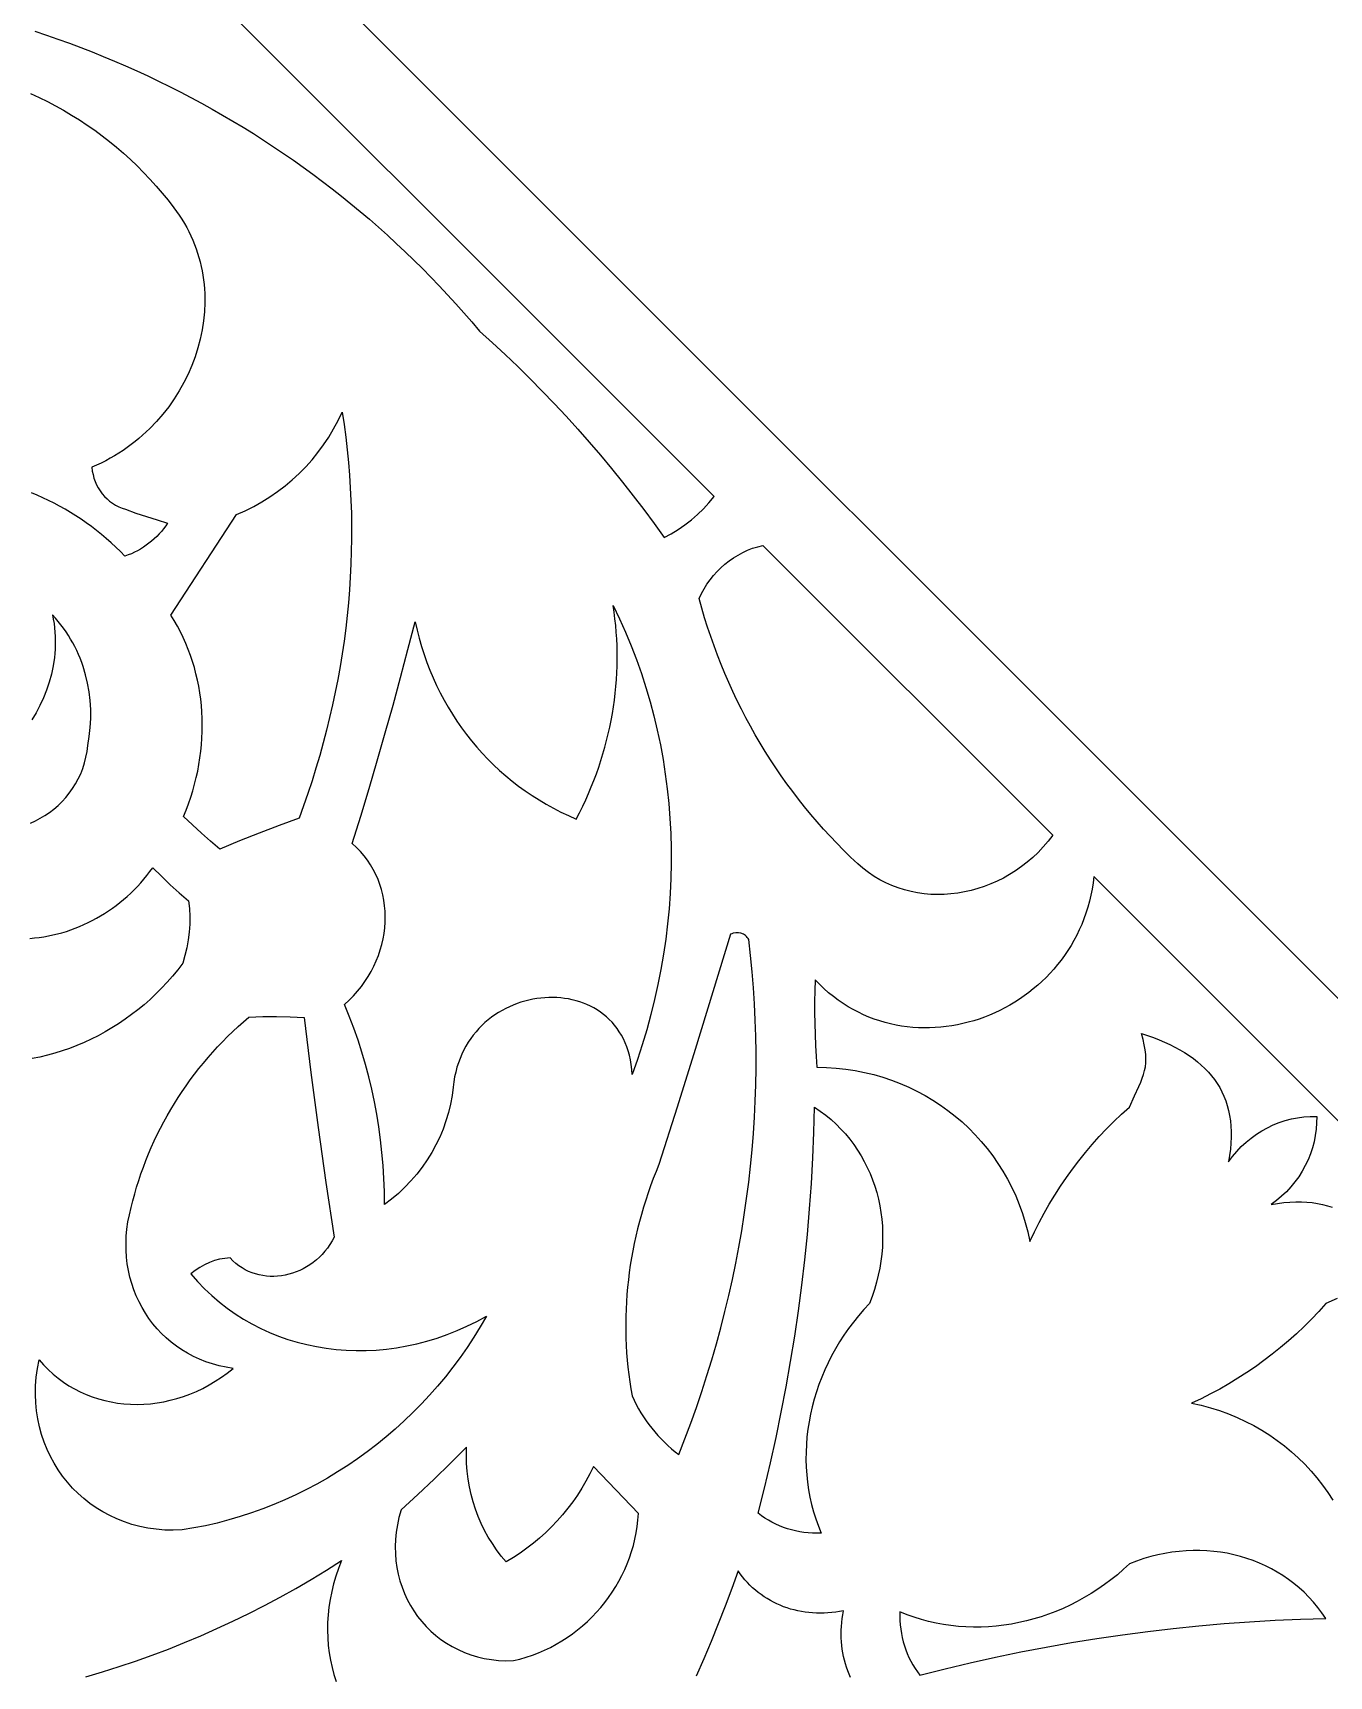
# Model space of a CAD drawing. Extents: x -3069 to -2029, y 258 to 1298.
# Drawn here: x -2906 to -2830.9, y 524.8 to 619.9 of the extents above; entities that cross this region are included whole.
import ezdxf

# ---------------------------------------------------------------- set-up
doc = ezdxf.new("R2010")
doc.units = 0
doc.layers.add('LAYER_1', color=18, linetype='CONTINUOUS')
doc.layers.add('LAYER_2', color=174, linetype='CONTINUOUS')

msp = doc.modelspace()

# ---------------------------------------------------------------- linework, layer by layer
at = {"layer": 'LAYER_1'}
for points in [[(-2905.84, 619.979), (-2905.17, 619.754), (-2904.504, 619.523), (-2903.841, 619.283), (-2903.182, 619.036), (-2902.527, 618.78), (-2901.876, 618.518), (-2901.228, 618.247), (-2900.585, 617.969), (-2899.945, 617.684), (-2899.31, 617.391), (-2898.678, 617.09), (-2898.051, 616.782), (-2897.428, 616.466), (-2896.81, 616.143), (-2896.195, 615.813), (-2895.586, 615.475), (-2894.98, 615.13), (-2894.379, 614.778), (-2893.783, 614.419), (-2893.192, 614.052), (-2892.605, 613.678), (-2892.023, 613.297), (-2891.446, 612.908), (-2890.874, 612.513), (-2890.307, 612.11), (-2889.745, 611.701), (-2889.187, 611.284), (-2888.636, 610.861), (-2888.089, 610.43), (-2887.547, 609.993), (-2887.011, 609.549), (-2886.481, 609.098), (-2885.956, 608.64), (-2885.436, 608.175), (-2884.922, 607.704), (-2884.413, 607.225), (-2883.911, 606.741), (-2883.414, 606.249), (-2882.923, 605.751), (-2882.437, 605.246), (-2881.958, 604.735), (-2881.485, 604.217), (-2881.018, 603.692), (-2880.557, 603.161), (-2880.102, 602.624), (-2879.357, 601.951), (-2878.622, 601.269), (-2877.898, 600.576), (-2877.183, 599.872), (-2876.479, 599.159), (-2875.784, 598.437), (-2875.1, 597.704), (-2874.427, 596.962), (-2873.764, 596.21), (-2873.111, 595.449), (-2872.47, 594.678), (-2871.839, 593.898), (-2871.218, 593.109), (-2870.609, 592.311), (-2870.011, 591.503), (-2869.423, 590.687), (-2869.009, 590.909), (-2868.607, 591.154), (-2868.22, 591.421), (-2867.849, 591.71), (-2867.494, 592.02), (-2867.156, 592.349), (-2866.838, 592.698), (-2866.539, 593.065), (-2904.188, 630.707)], [(-2906.082, 616.379), (-2905.594, 616.152), (-2905.113, 615.913), (-2904.638, 615.663), (-2904.171, 615.402), (-2903.71, 615.129), (-2903.257, 614.846), (-2902.812, 614.551), (-2902.375, 614.245), (-2901.945, 613.929), (-2901.524, 613.602), (-2901.111, 613.264), (-2900.706, 612.916), (-2900.31, 612.557), (-2899.923, 612.188), (-2899.546, 611.81), (-2899.177, 611.421), (-2898.818, 611.022), (-2898.468, 610.613), (-2898.129, 610.195), (-2897.799, 609.767), (-2897.479, 609.329), (-2897.328, 609.098), (-2897.186, 608.863), (-2897.052, 608.625), (-2896.927, 608.385), (-2896.809, 608.141), (-2896.7, 607.896), (-2896.599, 607.647), (-2896.506, 607.397), (-2896.421, 607.145), (-2896.344, 606.89), (-2896.275, 606.634), (-2896.214, 606.377), (-2896.161, 606.118), (-2896.116, 605.858), (-2896.078, 605.597), (-2896.048, 605.334), (-2896.025, 605.071), (-2896.01, 604.808), (-2896.003, 604.279), (-2896.025, 603.75), (-2896.076, 603.222), (-2896.156, 602.696), (-2896.264, 602.173), (-2896.4, 601.654), (-2896.564, 601.141), (-2896.754, 600.636), (-2896.971, 600.138), (-2897.213, 599.65), (-2897.482, 599.173), (-2897.775, 598.708), (-2898.093, 598.256), (-2898.436, 597.819), (-2898.802, 597.398), (-2899.192, 596.994), (-2899.605, 596.608), (-2899.82, 596.422), (-2900.04, 596.242), (-2900.266, 596.067), (-2900.497, 595.897), (-2900.734, 595.732), (-2900.976, 595.574), (-2901.224, 595.421), (-2901.477, 595.274), (-2901.734, 595.134), (-2901.998, 594.999), (-2902.266, 594.872), (-2902.539, 594.751), (-2902.513, 594.536), (-2902.472, 594.327), (-2902.417, 594.124), (-2902.348, 593.928), (-2902.265, 593.739), (-2902.169, 593.559), (-2902.06, 593.387), (-2901.939, 593.224), (-2901.807, 593.071), (-2901.663, 592.929), (-2901.509, 592.797), (-2901.344, 592.676), (-2901.169, 592.568), (-2900.985, 592.473), (-2900.793, 592.39), (-2900.591, 592.322), (-2899.988, 592.107), (-2899.381, 591.901), (-2898.769, 591.706), (-2898.154, 591.521), (-2898.268, 591.356), (-2898.39, 591.196), (-2898.517, 591.042), (-2898.65, 590.894), (-2898.789, 590.751), (-2898.933, 590.614), (-2899.083, 590.484), (-2899.237, 590.359), (-2899.396, 590.241), (-2899.56, 590.13), (-2899.728, 590.025), (-2899.9, 589.928), (-2900.076, 589.838), (-2900.255, 589.755), (-2900.438, 589.68), (-2900.624, 589.612), (-2900.887, 589.878), (-2901.155, 590.136), (-2901.428, 590.387), (-2901.706, 590.631), (-2901.988, 590.868), (-2902.276, 591.097), (-2902.567, 591.32), (-2902.864, 591.535), (-2903.164, 591.742), (-2903.469, 591.943), (-2903.777, 592.136), (-2904.09, 592.322), (-2904.406, 592.5), (-2904.726, 592.672), (-2905.05, 592.835), (-2905.377, 592.992), (-2905.707, 593.141), (-2906.041, 593.283)], [(-2906.096, 574.175), (-2905.809, 574.304), (-2905.529, 574.45), (-2905.257, 574.612), (-2904.993, 574.79), (-2904.74, 574.984), (-2904.498, 575.192), (-2904.267, 575.414), (-2904.049, 575.651), (-2903.845, 575.9), (-2903.656, 576.163), (-2903.482, 576.437), (-2903.324, 576.724), (-2903.185, 577.021), (-2903.063, 577.329), (-2902.961, 577.647), (-2902.879, 577.975), (-2902.819, 578.311), (-2902.781, 578.656), (-2902.692, 579.183), (-2902.633, 579.708), (-2902.604, 580.229), (-2902.605, 580.747), (-2902.635, 581.259), (-2902.695, 581.766), (-2902.783, 582.264), (-2902.899, 582.754), (-2903.044, 583.233), (-2903.127, 583.469), (-2903.216, 583.702), (-2903.313, 583.931), (-2903.416, 584.158), (-2903.526, 584.381), (-2903.643, 584.6), (-2903.767, 584.816), (-2903.897, 585.028), (-2904.034, 585.236), (-2904.177, 585.44), (-2904.327, 585.64), (-2904.484, 585.835), (-2904.647, 586.026), (-2904.816, 586.212), (-2904.769, 585.963), (-2904.73, 585.714), (-2904.699, 585.465), (-2904.677, 585.217), (-2904.663, 584.969), (-2904.656, 584.722), (-2904.658, 584.476), (-2904.667, 584.231), (-2904.684, 583.987), (-2904.708, 583.744), (-2904.779, 583.263), (-2904.878, 582.788), (-2905.005, 582.321), (-2905.159, 581.862), (-2905.338, 581.413), (-2905.542, 580.975), (-2905.77, 580.548), (-2906.021, 580.134)], [(-2906.121, 567.502), (-2905.853, 567.524), (-2905.586, 567.555), (-2905.319, 567.595), (-2905.054, 567.642), (-2904.791, 567.697), (-2904.529, 567.76), (-2904.269, 567.83), (-2904.011, 567.908), (-2903.755, 567.994), (-2903.502, 568.087), (-2903.251, 568.187), (-2903.002, 568.295), (-2902.757, 568.41), (-2902.514, 568.532), (-2902.275, 568.661), (-2902.039, 568.796), (-2901.806, 568.939), (-2901.577, 569.088), (-2901.352, 569.243), (-2901.132, 569.406), (-2900.915, 569.574), (-2900.702, 569.749), (-2900.495, 569.93), (-2900.291, 570.117), (-2900.093, 570.311), (-2899.9, 570.51), (-2899.712, 570.715), (-2899.529, 570.925), (-2899.352, 571.142), (-2899.181, 571.364), (-2899.015, 571.591), (-2898.514, 571.094), (-2898.002, 570.608), (-2897.48, 570.133), (-2896.947, 569.671), (-2896.897, 569.224), (-2896.874, 568.773), (-2896.878, 568.321), (-2896.907, 567.867), (-2896.962, 567.413), (-2897.043, 566.961), (-2897.15, 566.51), (-2897.283, 566.063), (-2897.571, 565.686), (-2897.871, 565.32), (-2898.181, 564.965), (-2898.501, 564.623), (-2898.831, 564.291), (-2899.17, 563.972), (-2899.519, 563.665), (-2899.875, 563.37), (-2900.24, 563.088), (-2900.613, 562.818), (-2900.993, 562.562), (-2901.38, 562.318), (-2901.774, 562.087), (-2902.174, 561.87), (-2902.58, 561.666), (-2902.991, 561.476), (-2903.407, 561.3), (-2903.828, 561.138), (-2904.253, 560.99), (-2904.682, 560.856), (-2905.115, 560.737), (-2905.55, 560.633), (-2905.988, 560.543)], [(-2817.784, 544.309), (-2831.174, 557.699), (-2844.564, 571.09), (-2844.608, 570.72), (-2844.665, 570.356), (-2844.734, 569.998), (-2844.816, 569.647), (-2844.91, 569.302), (-2845.016, 568.964), (-2845.133, 568.633), (-2845.261, 568.309), (-2845.401, 567.992), (-2845.551, 567.682), (-2845.711, 567.38), (-2845.881, 567.085), (-2846.061, 566.798), (-2846.251, 566.518), (-2846.449, 566.246), (-2846.656, 565.982), (-2846.871, 565.727), (-2847.094, 565.479), (-2847.326, 565.24), (-2847.564, 565.009), (-2847.81, 564.787), (-2848.063, 564.573), (-2848.322, 564.369), (-2848.587, 564.173), (-2848.858, 563.987), (-2849.135, 563.809), (-2849.417, 563.641), (-2849.704, 563.482), (-2849.996, 563.333), (-2850.292, 563.194), (-2850.592, 563.064), (-2850.896, 562.945), (-2851.203, 562.835), (-2851.513, 562.736), (-2851.826, 562.647), (-2852.141, 562.568), (-2852.458, 562.5), (-2852.778, 562.443), (-2853.099, 562.396), (-2853.421, 562.361), (-2853.744, 562.336), (-2854.067, 562.323), (-2854.391, 562.321), (-2854.714, 562.33), (-2855.038, 562.351), (-2855.36, 562.384), (-2855.682, 562.428), (-2856.002, 562.485), (-2856.321, 562.553), (-2856.638, 562.634), (-2856.953, 562.727), (-2857.265, 562.832), (-2857.574, 562.95), (-2857.88, 563.08), (-2858.182, 563.223), (-2858.481, 563.38), (-2858.775, 563.549), (-2859.065, 563.731), (-2859.351, 563.927), (-2859.631, 564.136), (-2859.906, 564.359), (-2860.175, 564.595), (-2860.438, 564.845), (-2860.695, 565.109), (-2860.71, 564.474), (-2860.718, 563.84), (-2860.717, 563.205), (-2860.708, 562.572), (-2860.691, 561.938), (-2860.666, 561.306), (-2860.633, 560.674), (-2860.592, 560.042), (-2860.026, 560.03), (-2859.466, 559.994), (-2858.912, 559.934), (-2858.366, 559.852), (-2857.828, 559.746), (-2857.298, 559.619), (-2856.777, 559.469), (-2856.266, 559.299), (-2855.765, 559.108), (-2855.275, 558.896), (-2854.795, 558.664), (-2854.328, 558.413), (-2853.872, 558.142), (-2853.43, 557.854), (-2853, 557.546), (-2852.585, 557.222), (-2852.184, 556.879), (-2851.798, 556.52), (-2851.427, 556.145), (-2851.072, 555.753), (-2850.734, 555.346), (-2850.413, 554.924), (-2850.11, 554.487), (-2849.825, 554.036), (-2849.559, 553.572), (-2849.311, 553.094), (-2849.084, 552.603), (-2848.877, 552.099), (-2848.691, 551.584), (-2848.526, 551.057), (-2848.384, 550.518), (-2848.263, 549.97), (-2848.003, 550.52), (-2847.729, 551.064), (-2847.441, 551.599), (-2847.139, 552.127), (-2846.823, 552.647), (-2846.493, 553.158), (-2846.15, 553.66), (-2845.795, 554.154), (-2845.426, 554.638), (-2845.044, 555.113), (-2844.65, 555.577), (-2844.244, 556.032), (-2843.825, 556.476), (-2843.395, 556.91), (-2842.953, 557.332), (-2842.5, 557.744), (-2842.204, 558.387), (-2841.954, 558.932), (-2841.85, 559.177), (-2841.759, 559.411), (-2841.683, 559.636), (-2841.623, 559.857), (-2841.58, 560.079), (-2841.554, 560.306), (-2841.546, 560.542), (-2841.557, 560.79), (-2841.588, 561.056), (-2841.64, 561.344), (-2841.713, 561.657), (-2841.808, 562), (-2841.457, 561.883), (-2841.116, 561.761), (-2840.786, 561.632), (-2840.468, 561.497), (-2840.161, 561.356), (-2839.865, 561.208), (-2839.581, 561.054), (-2839.309, 560.892), (-2839.049, 560.724), (-2838.801, 560.548), (-2838.565, 560.365), (-2838.342, 560.175), (-2838.132, 559.977), (-2837.935, 559.771), (-2837.75, 559.558), (-2837.579, 559.336), (-2837.421, 559.106), (-2837.277, 558.868), (-2837.146, 558.621), (-2837.03, 558.366), (-2836.927, 558.101), (-2836.838, 557.828), (-2836.764, 557.546), (-2836.704, 557.254), (-2836.659, 556.953), (-2836.629, 556.643), (-2836.614, 556.323), (-2836.614, 555.993), (-2836.63, 555.652), (-2836.66, 555.302), (-2836.707, 554.942), (-2836.769, 554.57), (-2836.539, 554.882), (-2836.292, 555.176), (-2836.029, 555.453), (-2835.751, 555.71), (-2835.46, 555.949), (-2835.156, 556.168), (-2834.841, 556.368), (-2834.516, 556.548), (-2834.181, 556.707), (-2833.838, 556.844), (-2833.487, 556.961), (-2833.131, 557.055), (-2832.77, 557.127), (-2832.405, 557.176), (-2832.036, 557.203), (-2831.666, 557.205), (-2831.67, 556.835), (-2831.696, 556.467), (-2831.746, 556.102), (-2831.818, 555.74), (-2831.913, 555.384), (-2832.03, 555.034), (-2832.168, 554.691), (-2832.327, 554.356), (-2832.507, 554.031), (-2832.706, 553.716), (-2832.926, 553.413), (-2833.164, 553.122), (-2833.422, 552.844), (-2833.698, 552.582), (-2833.992, 552.335), (-2834.303, 552.104), (-2833.932, 552.167), (-2833.572, 552.213), (-2833.221, 552.244), (-2832.881, 552.26), (-2832.551, 552.26), (-2832.231, 552.245), (-2831.92, 552.214), (-2831.619, 552.169), (-2831.328, 552.11), (-2831.046, 552.035), (-2830.772, 551.947)], [(-2830.486, 546.67), (-2831.13, 546.374), (-2831.542, 545.921), (-2831.964, 545.479), (-2832.398, 545.048), (-2832.842, 544.63), (-2833.297, 544.224), (-2833.761, 543.83), (-2834.236, 543.448), (-2834.72, 543.079), (-2835.213, 542.723), (-2835.716, 542.381), (-2836.227, 542.051), (-2836.747, 541.735), (-2837.274, 541.433), (-2837.81, 541.145), (-2838.353, 540.87), (-2838.904, 540.611), (-2838.355, 540.49), (-2837.817, 540.348), (-2837.29, 540.183), (-2836.775, 539.997), (-2836.271, 539.79), (-2835.78, 539.562), (-2835.302, 539.315), (-2834.837, 539.049), (-2834.386, 538.764), (-2833.95, 538.46), (-2833.528, 538.139), (-2833.12, 537.801), (-2832.729, 537.447), (-2832.354, 537.076), (-2831.994, 536.69), (-2831.652, 536.289), (-2831.327, 535.873), (-2831.02, 535.444), (-2830.731, 535.002)], [(-2902.892, 524.79), (-2901.928, 525.073), (-2900.967, 525.374), (-2900.011, 525.695), (-2899.059, 526.033), (-2898.112, 526.39), (-2897.17, 526.766), (-2896.233, 527.159), (-2895.302, 527.571), (-2894.376, 528), (-2893.457, 528.448), (-2892.545, 528.913), (-2891.639, 529.397), (-2890.74, 529.898), (-2889.849, 530.416), (-2888.965, 530.952), (-2888.09, 531.506), (-2888.265, 531.059), (-2888.419, 530.61), (-2888.551, 530.16), (-2888.661, 529.71), (-2888.751, 529.26), (-2888.82, 528.811), (-2888.868, 528.363), (-2888.895, 527.917), (-2888.902, 527.474), (-2888.89, 527.035), (-2888.857, 526.599), (-2888.805, 526.168), (-2888.733, 525.743), (-2888.643, 525.323), (-2888.533, 524.91), (-2888.405, 524.504)], [(-2858.64, 524.746), (-2858.726, 524.939), (-2858.805, 525.136), (-2858.876, 525.336), (-2858.94, 525.539), (-2858.998, 525.746), (-2859.047, 525.954), (-2859.089, 526.166), (-2859.124, 526.379), (-2859.151, 526.595), (-2859.171, 526.813), (-2859.183, 527.033), (-2859.187, 527.254), (-2859.183, 527.476), (-2859.171, 527.7), (-2859.152, 527.925), (-2859.124, 528.15), (-2859.088, 528.376), (-2859.044, 528.603), (-2859.271, 528.559), (-2859.497, 528.523), (-2859.722, 528.496), (-2859.947, 528.476), (-2860.171, 528.464), (-2860.393, 528.46), (-2860.615, 528.464), (-2860.834, 528.476), (-2861.052, 528.496), (-2861.268, 528.523), (-2861.481, 528.558), (-2861.693, 528.6), (-2861.901, 528.65), (-2862.108, 528.707), (-2862.311, 528.771), (-2862.511, 528.842), (-2862.708, 528.921), (-2862.901, 529.007), (-2863.091, 529.1), (-2863.277, 529.199), (-2863.459, 529.306), (-2863.637, 529.419), (-2863.811, 529.539), (-2863.979, 529.666), (-2864.144, 529.8), (-2864.303, 529.94), (-2864.457, 530.086), (-2864.606, 530.239), (-2864.749, 530.398), (-2864.886, 530.563), (-2865.018, 530.735), (-2865.144, 530.913), (-2865.516, 529.886), (-2865.902, 528.863), (-2866.3, 527.844), (-2866.71, 526.83), (-2867.134, 525.82), (-2867.57, 524.815)]]:
    msp.add_lwpolyline(points, dxfattribs=at)
for points in [[(-2888.058, 597.947), (-2887.949, 597.222), (-2887.852, 596.495), (-2887.767, 595.766), (-2887.694, 595.035), (-2887.634, 594.303), (-2887.585, 593.569), (-2887.549, 592.834), (-2887.525, 592.097), (-2887.513, 591.36), (-2887.513, 590.621), (-2887.526, 589.882), (-2887.55, 589.142), (-2887.586, 588.402), (-2887.635, 587.661), (-2887.695, 586.921), (-2887.768, 586.18), (-2887.853, 585.439), (-2887.949, 584.699), (-2888.058, 583.959), (-2888.178, 583.22), (-2888.31, 582.481), (-2888.455, 581.743), (-2888.611, 581.007), (-2888.779, 580.271), (-2888.959, 579.537), (-2889.151, 578.804), (-2889.355, 578.073), (-2889.57, 577.344), (-2889.798, 576.616), (-2890.037, 575.891), (-2890.288, 575.168), (-2890.551, 574.447), (-2891.703, 574.029), (-2892.85, 573.594), (-2893.992, 573.141), (-2895.128, 572.671), (-2895.666, 573.126), (-2896.196, 573.59), (-2896.719, 574.062), (-2897.235, 574.542), (-2897.084, 574.914), (-2896.944, 575.288), (-2896.816, 575.664), (-2896.698, 576.042), (-2896.593, 576.42), (-2896.498, 576.8), (-2896.415, 577.18), (-2896.343, 577.561), (-2896.283, 577.943), (-2896.233, 578.324), (-2896.195, 578.705), (-2896.168, 579.085), (-2896.153, 579.465), (-2896.148, 579.844), (-2896.155, 580.222), (-2896.173, 580.598), (-2896.202, 580.972), (-2896.242, 581.344), (-2896.293, 581.714), (-2896.356, 582.082), (-2896.429, 582.447), (-2896.514, 582.809), (-2896.609, 583.167), (-2896.716, 583.522), (-2896.833, 583.874), (-2896.962, 584.221), (-2897.102, 584.564), (-2897.252, 584.903), (-2897.414, 585.236), (-2897.586, 585.565), (-2897.77, 585.889), (-2897.964, 586.207), (-2894.163, 592.018), (-2893.662, 592.238), (-2893.174, 592.481), (-2892.699, 592.747), (-2892.237, 593.036), (-2891.79, 593.345), (-2891.358, 593.676), (-2890.943, 594.026), (-2890.544, 594.396), (-2890.163, 594.784), (-2889.801, 595.189), (-2889.457, 595.611), (-2889.134, 596.05), (-2888.832, 596.503), (-2888.551, 596.971), (-2888.293, 597.453)], [(-2846.938, 573.464), (-2847.208, 573.117), (-2847.492, 572.789), (-2847.788, 572.478), (-2848.097, 572.185), (-2848.417, 571.91), (-2848.747, 571.653), (-2849.087, 571.415), (-2849.436, 571.195), (-2849.793, 570.993), (-2850.156, 570.811), (-2850.526, 570.647), (-2850.901, 570.502), (-2851.281, 570.377), (-2851.664, 570.271), (-2852.05, 570.184), (-2852.439, 570.117), (-2852.828, 570.069), (-2853.217, 570.042), (-2853.606, 570.034), (-2853.994, 570.047), (-2854.379, 570.079), (-2854.761, 570.133), (-2855.139, 570.207), (-2855.512, 570.301), (-2855.88, 570.416), (-2856.241, 570.553), (-2856.595, 570.71), (-2856.941, 570.889), (-2857.277, 571.089), (-2857.604, 571.311), (-2857.92, 571.554), (-2858.224, 571.819), (-2858.634, 572.207), (-2859.037, 572.602), (-2859.433, 573.003), (-2859.821, 573.412), (-2860.201, 573.826), (-2860.574, 574.247), (-2860.939, 574.675), (-2861.296, 575.109), (-2861.646, 575.549), (-2861.987, 575.995), (-2862.321, 576.447), (-2862.647, 576.904), (-2862.964, 577.368), (-2863.274, 577.838), (-2863.575, 578.313), (-2863.869, 578.793), (-2864.154, 579.279), (-2864.43, 579.77), (-2864.699, 580.267), (-2864.958, 580.769), (-2865.21, 581.275), (-2865.453, 581.787), (-2865.687, 582.303), (-2865.912, 582.825), (-2866.129, 583.351), (-2866.337, 583.881), (-2866.536, 584.416), (-2866.727, 584.955), (-2866.908, 585.499), (-2867.08, 586.047), (-2867.244, 586.598), (-2867.398, 587.154), (-2867.264, 587.442), (-2867.114, 587.721), (-2866.948, 587.988), (-2866.767, 588.245), (-2866.572, 588.489), (-2866.364, 588.722), (-2866.142, 588.941), (-2865.909, 589.147), (-2865.665, 589.339), (-2865.411, 589.516), (-2865.147, 589.678), (-2864.874, 589.824), (-2864.593, 589.953), (-2864.305, 590.065), (-2864.011, 590.16), (-2863.71, 590.236)], [(-2883.832, 585.821), (-2883.724, 585.337), (-2883.603, 584.859), (-2883.468, 584.388), (-2883.32, 583.923), (-2883.158, 583.465), (-2882.984, 583.013), (-2882.797, 582.569), (-2882.598, 582.132), (-2882.386, 581.703), (-2882.162, 581.281), (-2881.926, 580.868), (-2881.678, 580.462), (-2881.419, 580.065), (-2881.148, 579.677), (-2880.866, 579.297), (-2880.572, 578.927), (-2880.268, 578.565), (-2879.953, 578.213), (-2879.627, 577.871), (-2879.291, 577.539), (-2878.945, 577.217), (-2878.589, 576.905), (-2878.222, 576.604), (-2877.846, 576.314), (-2877.461, 576.034), (-2877.066, 575.766), (-2876.661, 575.509), (-2876.248, 575.264), (-2875.826, 575.031), (-2875.396, 574.81), (-2874.956, 574.601), (-2874.509, 574.404), (-2874.32, 574.771), (-2874.138, 575.14), (-2873.964, 575.512), (-2873.798, 575.885), (-2873.64, 576.261), (-2873.49, 576.64), (-2873.347, 577.02), (-2873.212, 577.401), (-2873.085, 577.785), (-2872.966, 578.17), (-2872.855, 578.556), (-2872.752, 578.944), (-2872.656, 579.333), (-2872.569, 579.722), (-2872.49, 580.113), (-2872.418, 580.505), (-2872.355, 580.897), (-2872.299, 581.289), (-2872.252, 581.682), (-2872.213, 582.075), (-2872.182, 582.469), (-2872.159, 582.862), (-2872.145, 583.255), (-2872.138, 583.648), (-2872.14, 584.04), (-2872.15, 584.432), (-2872.168, 584.824), (-2872.194, 585.214), (-2872.229, 585.604), (-2872.272, 585.992), (-2872.323, 586.38), (-2872.383, 586.766), (-2872.012, 585.995), (-2871.663, 585.216), (-2871.335, 584.427), (-2871.028, 583.631), (-2870.744, 582.826), (-2870.48, 582.014), (-2870.239, 581.194), (-2870.019, 580.369), (-2869.821, 579.536), (-2869.644, 578.698), (-2869.489, 577.855), (-2869.356, 577.007), (-2869.245, 576.154), (-2869.155, 575.297), (-2869.087, 574.436), (-2869.041, 573.571), (-2869.017, 572.704), (-2869.015, 571.834), (-2869.034, 570.962), (-2869.075, 570.089), (-2869.138, 569.214), (-2869.223, 568.338), (-2869.33, 567.462), (-2869.459, 566.586), (-2869.61, 565.71), (-2869.782, 564.835), (-2869.977, 563.961), (-2870.193, 563.088), (-2870.432, 562.218), (-2870.693, 561.35), (-2870.975, 560.485), (-2871.28, 559.623), (-2871.301, 559.917), (-2871.334, 560.201), (-2871.381, 560.474), (-2871.439, 560.737), (-2871.509, 560.989), (-2871.59, 561.232), (-2871.682, 561.465), (-2871.785, 561.687), (-2871.898, 561.899), (-2872.021, 562.102), (-2872.152, 562.294), (-2872.293, 562.476), (-2872.442, 562.649), (-2872.599, 562.811), (-2872.764, 562.964), (-2872.936, 563.106), (-2873.115, 563.239), (-2873.3, 563.362), (-2873.491, 563.475), (-2873.688, 563.578), (-2873.889, 563.672), (-2874.096, 563.756), (-2874.307, 563.83), (-2874.522, 563.895), (-2874.74, 563.95), (-2874.962, 563.996), (-2875.186, 564.032), (-2875.412, 564.058), (-2875.641, 564.075), (-2875.871, 564.082), (-2876.102, 564.08), (-2876.333, 564.069), (-2876.565, 564.048), (-2876.797, 564.018), (-2877.028, 563.978), (-2877.258, 563.929), (-2877.486, 563.871), (-2877.713, 563.804), (-2877.938, 563.727), (-2878.16, 563.642), (-2878.379, 563.547), (-2878.594, 563.443), (-2878.806, 563.33), (-2879.013, 563.207), (-2879.216, 563.076), (-2879.413, 562.936), (-2879.605, 562.787), (-2879.792, 562.628), (-2879.971, 562.461), (-2880.144, 562.285), (-2880.31, 562.1), (-2880.469, 561.907), (-2880.619, 561.704), (-2880.761, 561.493), (-2880.894, 561.273), (-2881.018, 561.044), (-2881.133, 560.806), (-2881.237, 560.56), (-2881.331, 560.305), (-2881.414, 560.042), (-2881.486, 559.77), (-2881.546, 559.489), (-2881.594, 559.2), (-2881.63, 558.902), (-2881.694, 558.405), (-2881.785, 557.913), (-2881.903, 557.426), (-2882.048, 556.946), (-2882.218, 556.474), (-2882.413, 556.011), (-2882.633, 555.557), (-2882.876, 555.115), (-2883.143, 554.685), (-2883.432, 554.267), (-2883.743, 553.864), (-2884.076, 553.476), (-2884.429, 553.104), (-2884.802, 552.75), (-2885.195, 552.414), (-2885.607, 552.097), (-2885.615, 552.854), (-2885.642, 553.609), (-2885.687, 554.36), (-2885.751, 555.107), (-2885.833, 555.85), (-2885.933, 556.59), (-2886.051, 557.324), (-2886.188, 558.054), (-2886.342, 558.779), (-2886.514, 559.498), (-2886.705, 560.211), (-2886.913, 560.918), (-2887.139, 561.618), (-2887.382, 562.312), (-2887.643, 562.999), (-2887.922, 563.678), (-2887.653, 563.925), (-2887.399, 564.183), (-2887.162, 564.45), (-2886.941, 564.725), (-2886.737, 565.008), (-2886.548, 565.298), (-2886.376, 565.594), (-2886.221, 565.897), (-2886.082, 566.204), (-2885.959, 566.515), (-2885.852, 566.83), (-2885.762, 567.147), (-2885.689, 567.467), (-2885.632, 567.788), (-2885.592, 568.11), (-2885.569, 568.431), (-2885.562, 568.752), (-2885.571, 569.072), (-2885.598, 569.389), (-2885.641, 569.703), (-2885.701, 570.013), (-2885.778, 570.319), (-2885.872, 570.62), (-2885.982, 570.916), (-2886.11, 571.204), (-2886.254, 571.486), (-2886.416, 571.759), (-2886.594, 572.024), (-2886.79, 572.28), (-2887.003, 572.525), (-2887.233, 572.759), (-2887.48, 572.982), (-2886.983, 574.579), (-2886.498, 576.178), (-2886.025, 577.78), (-2885.563, 579.384), (-2885.113, 580.99), (-2884.674, 582.598), (-2884.247, 584.208)], [(-2871.28, 541.03), (-2871.162, 540.779), (-2871.038, 540.533), (-2870.906, 540.292), (-2870.767, 540.055), (-2870.62, 539.823), (-2870.467, 539.596), (-2870.308, 539.375), (-2870.141, 539.159), (-2869.968, 538.948), (-2869.788, 538.743), (-2869.602, 538.544), (-2869.41, 538.35), (-2869.212, 538.163), (-2869.007, 537.981), (-2868.796, 537.806), (-2868.58, 537.637), (-2868.225, 538.545), (-2867.884, 539.455), (-2867.558, 540.369), (-2867.246, 541.286), (-2866.949, 542.206), (-2866.666, 543.128), (-2866.398, 544.053), (-2866.145, 544.98), (-2865.907, 545.909), (-2865.683, 546.839), (-2865.474, 547.772), (-2865.28, 548.706), (-2865.1, 549.642), (-2864.935, 550.578), (-2864.785, 551.516), (-2864.65, 552.454), (-2864.53, 553.393), (-2864.425, 554.333), (-2864.335, 555.273), (-2864.259, 556.212), (-2864.199, 557.152), (-2864.154, 558.092), (-2864.123, 559.03), (-2864.108, 559.969), (-2864.108, 560.906), (-2864.123, 561.843), (-2864.153, 562.778), (-2864.198, 563.712), (-2864.259, 564.644), (-2864.334, 565.575), (-2864.425, 566.503), (-2864.531, 567.43), (-2864.569, 567.498), (-2864.614, 567.56), (-2864.664, 567.616), (-2864.719, 567.666), (-2864.778, 567.71), (-2864.842, 567.748), (-2864.979, 567.803), (-2865.127, 567.83), (-2865.28, 567.829), (-2865.436, 567.799), (-2865.514, 567.772), (-2865.591, 567.738), (-2866.603, 564.403), (-2867.63, 561.071), (-2868.671, 557.743), (-2869.726, 554.418), (-2869.894, 554.01), (-2870.054, 553.601), (-2870.207, 553.19), (-2870.352, 552.778), (-2870.489, 552.364), (-2870.619, 551.949), (-2870.741, 551.532), (-2870.856, 551.115), (-2870.963, 550.696), (-2871.062, 550.276), (-2871.154, 549.856), (-2871.237, 549.435), (-2871.314, 549.013), (-2871.382, 548.591), (-2871.443, 548.168), (-2871.496, 547.745), (-2871.541, 547.322), (-2871.578, 546.899), (-2871.608, 546.476), (-2871.63, 546.053), (-2871.644, 545.63), (-2871.65, 545.208), (-2871.649, 544.786), (-2871.639, 544.365), (-2871.622, 543.944), (-2871.597, 543.525), (-2871.564, 543.106), (-2871.523, 542.688), (-2871.474, 542.272), (-2871.417, 541.856), (-2871.352, 541.443)], [(-2888.518, 550.217), (-2888.636, 549.996), (-2888.765, 549.786), (-2888.904, 549.586), (-2889.053, 549.398), (-2889.21, 549.22), (-2889.376, 549.053), (-2889.55, 548.897), (-2889.731, 548.753), (-2889.918, 548.62), (-2890.111, 548.499), (-2890.31, 548.39), (-2890.512, 548.292), (-2890.719, 548.206), (-2890.929, 548.133), (-2891.141, 548.071), (-2891.356, 548.022), (-2891.571, 547.985), (-2891.788, 547.961), (-2892.004, 547.95), (-2892.22, 547.951), (-2892.435, 547.966), (-2892.648, 547.994), (-2892.858, 548.034), (-2893.065, 548.089), (-2893.269, 548.156), (-2893.468, 548.237), (-2893.662, 548.333), (-2893.85, 548.441), (-2894.032, 548.564), (-2894.207, 548.701), (-2894.374, 548.853), (-2894.533, 549.018), (-2894.84, 548.992), (-2895.144, 548.939), (-2895.443, 548.86), (-2895.736, 548.754), (-2896.021, 548.624), (-2896.295, 548.469), (-2896.558, 548.29), (-2896.807, 548.089), (-2896.421, 547.648), (-2896.017, 547.23), (-2895.597, 546.835), (-2895.161, 546.462), (-2894.71, 546.112), (-2894.244, 545.784), (-2893.765, 545.48), (-2893.274, 545.198), (-2892.77, 544.94), (-2892.256, 544.705), (-2891.731, 544.494), (-2891.196, 544.306), (-2890.653, 544.141), (-2890.102, 544.001), (-2889.543, 543.884), (-2888.978, 543.791), (-2888.408, 543.722), (-2887.833, 543.677), (-2887.253, 543.657), (-2886.67, 543.661), (-2886.085, 543.689), (-2885.498, 543.742), (-2884.91, 543.82), (-2884.322, 543.923), (-2883.735, 544.05), (-2883.149, 544.203), (-2882.565, 544.381), (-2881.985, 544.584), (-2881.408, 544.813), (-2880.835, 545.067), (-2880.268, 545.346), (-2879.707, 545.652), (-2880.063, 545.037), (-2880.435, 544.434), (-2880.824, 543.843), (-2881.228, 543.264), (-2881.648, 542.698), (-2882.083, 542.146), (-2882.532, 541.606), (-2882.996, 541.081), (-2883.473, 540.569), (-2883.963, 540.071), (-2884.467, 539.588), (-2884.983, 539.119), (-2885.511, 538.665), (-2886.051, 538.227), (-2886.602, 537.804), (-2887.165, 537.398), (-2887.737, 537.007), (-2888.32, 536.633), (-2888.913, 536.275), (-2889.514, 535.935), (-2890.125, 535.611), (-2890.744, 535.306), (-2891.372, 535.018), (-2892.007, 534.748), (-2892.649, 534.497), (-2893.298, 534.264), (-2893.954, 534.051), (-2894.616, 533.857), (-2895.283, 533.682), (-2895.956, 533.527), (-2896.633, 533.393), (-2897.315, 533.278), (-2897.825, 533.263), (-2898.325, 533.276), (-2898.815, 533.317), (-2899.294, 533.386), (-2899.762, 533.481), (-2900.217, 533.601), (-2900.659, 533.746), (-2901.088, 533.915), (-2901.503, 534.108), (-2901.903, 534.323), (-2902.287, 534.559), (-2902.655, 534.816), (-2903.006, 535.094), (-2903.34, 535.39), (-2903.656, 535.705), (-2903.952, 536.038), (-2904.229, 536.388), (-2904.486, 536.754), (-2904.723, 537.135), (-2904.937, 537.531), (-2905.13, 537.94), (-2905.299, 538.363), (-2905.446, 538.797), (-2905.568, 539.243), (-2905.665, 539.7), (-2905.737, 540.166), (-2905.782, 540.642), (-2905.801, 541.125), (-2905.792, 541.616), (-2905.755, 542.114), (-2905.69, 542.618), (-2905.595, 543.126), (-2905.337, 542.832), (-2905.066, 542.555), (-2904.782, 542.296), (-2904.487, 542.054), (-2904.182, 541.83), (-2903.866, 541.625), (-2903.541, 541.437), (-2903.207, 541.267), (-2902.865, 541.114), (-2902.515, 540.98), (-2902.159, 540.864), (-2901.797, 540.765), (-2901.43, 540.685), (-2901.058, 540.623), (-2900.682, 540.579), (-2900.303, 540.553), (-2899.921, 540.545), (-2899.538, 540.555), (-2899.153, 540.584), (-2898.768, 540.631), (-2898.384, 540.696), (-2898, 540.779), (-2897.618, 540.881), (-2897.238, 541.001), (-2896.861, 541.139), (-2896.488, 541.296), (-2896.119, 541.472), (-2895.756, 541.666), (-2895.398, 541.878), (-2895.047, 542.109), (-2894.703, 542.358), (-2894.366, 542.627), (-2894.777, 542.692), (-2895.178, 542.777), (-2895.567, 542.884), (-2895.945, 543.009), (-2896.311, 543.154), (-2896.665, 543.317), (-2897.006, 543.497), (-2897.334, 543.695), (-2897.649, 543.909), (-2897.95, 544.139), (-2898.236, 544.385), (-2898.508, 544.644), (-2898.765, 544.918), (-2899.007, 545.205), (-2899.233, 545.505), (-2899.442, 545.817), (-2899.635, 546.14), (-2899.811, 546.474), (-2899.969, 546.818), (-2900.11, 547.172), (-2900.233, 547.534), (-2900.336, 547.905), (-2900.421, 548.284), (-2900.487, 548.669), (-2900.532, 549.061), (-2900.558, 549.459), (-2900.562, 549.862), (-2900.546, 550.269), (-2900.508, 550.68), (-2900.449, 551.095), (-2900.367, 551.512), (-2900.263, 551.931), (-2900.166, 552.327), (-2900.061, 552.721), (-2899.947, 553.113), (-2899.826, 553.502), (-2899.696, 553.889), (-2899.559, 554.274), (-2899.413, 554.655), (-2899.26, 555.034), (-2899.099, 555.41), (-2898.931, 555.782), (-2898.755, 556.152), (-2898.572, 556.518), (-2898.381, 556.88), (-2898.183, 557.239), (-2897.977, 557.595), (-2897.765, 557.946), (-2897.545, 558.294), (-2897.318, 558.637), (-2897.085, 558.977), (-2896.844, 559.312), (-2896.597, 559.642), (-2896.343, 559.968), (-2896.082, 560.289), (-2895.815, 560.606), (-2895.542, 560.917), (-2895.261, 561.224), (-2894.975, 561.525), (-2894.682, 561.821), (-2894.384, 562.112), (-2894.079, 562.397), (-2893.768, 562.676), (-2893.451, 562.95), (-2892.65, 562.979), (-2891.852, 562.984), (-2891.056, 562.966), (-2890.263, 562.924), (-2889.865, 559.738), (-2889.442, 556.559), (-2888.993, 553.385)], [(-2860.721, 557.74), (-2860.389, 557.512), (-2860.071, 557.271), (-2859.766, 557.017), (-2859.475, 556.751), (-2859.199, 556.474), (-2858.937, 556.185), (-2858.688, 555.886), (-2858.455, 555.576), (-2858.236, 555.257), (-2858.032, 554.929), (-2857.842, 554.592), (-2857.668, 554.247), (-2857.509, 553.895), (-2857.365, 553.535), (-2857.237, 553.168), (-2857.124, 552.795), (-2857.027, 552.416), (-2856.945, 552.033), (-2856.88, 551.644), (-2856.831, 551.251), (-2856.798, 550.855), (-2856.781, 550.455), (-2856.781, 550.052), (-2856.798, 549.647), (-2856.831, 549.24), (-2856.882, 548.832), (-2856.949, 548.423), (-2857.034, 548.014), (-2857.136, 547.605), (-2857.255, 547.197), (-2857.392, 546.789), (-2857.547, 546.384), (-2857.871, 546.033), (-2858.18, 545.673), (-2858.476, 545.305), (-2858.756, 544.929), (-2859.022, 544.546), (-2859.273, 544.156), (-2859.51, 543.759), (-2859.732, 543.357), (-2859.938, 542.949), (-2860.13, 542.535), (-2860.306, 542.118), (-2860.467, 541.695), (-2860.613, 541.27), (-2860.743, 540.841), (-2860.858, 540.409), (-2860.957, 539.975), (-2861.041, 539.539), (-2861.108, 539.102), (-2861.16, 538.664), (-2861.195, 538.225), (-2861.214, 537.786), (-2861.217, 537.348), (-2861.204, 536.911), (-2861.174, 536.475), (-2861.128, 536.041), (-2861.065, 535.609), (-2860.986, 535.18), (-2860.889, 534.755), (-2860.776, 534.333), (-2860.646, 533.915), (-2860.498, 533.502), (-2860.334, 533.094), (-2860.587, 533.089), (-2860.838, 533.094), (-2861.088, 533.111), (-2861.335, 533.138), (-2861.579, 533.175), (-2861.82, 533.223), (-2862.057, 533.281), (-2862.291, 533.349), (-2862.521, 533.428), (-2862.747, 533.516), (-2862.968, 533.614), (-2863.184, 533.722), (-2863.395, 533.839), (-2863.6, 533.967), (-2863.799, 534.103), (-2863.992, 534.249), (-2863.624, 535.706), (-2863.277, 537.165), (-2862.952, 538.626), (-2862.648, 540.09), (-2862.367, 541.556), (-2862.107, 543.024), (-2861.87, 544.493), (-2861.654, 545.963), (-2861.46, 547.434), (-2861.288, 548.906), (-2861.138, 550.379), (-2861.011, 551.852), (-2860.905, 553.325), (-2860.821, 554.797), (-2860.76, 556.269)], [(-2880.857, 538.06), (-2881.789, 537.137), (-2882.732, 536.227), (-2883.686, 535.328), (-2884.651, 534.441), (-2884.769, 534.009), (-2884.861, 533.581), (-2884.926, 533.155), (-2884.967, 532.734), (-2884.982, 532.318), (-2884.974, 531.907), (-2884.942, 531.503), (-2884.887, 531.106), (-2884.81, 530.717), (-2884.71, 530.337), (-2884.59, 529.966), (-2884.448, 529.606), (-2884.287, 529.256), (-2884.106, 528.918), (-2883.906, 528.593), (-2883.687, 528.281), (-2883.451, 527.983), (-2883.197, 527.7), (-2882.926, 527.433), (-2882.64, 527.181), (-2882.337, 526.947), (-2882.02, 526.731), (-2881.688, 526.534), (-2881.342, 526.355), (-2880.983, 526.197), (-2880.611, 526.06), (-2880.227, 525.945), (-2879.831, 525.851), (-2879.424, 525.782), (-2879.007, 525.736), (-2878.58, 525.714), (-2878.143, 525.719), (-2877.771, 525.81), (-2877.404, 525.916), (-2877.044, 526.038), (-2876.691, 526.174), (-2876.344, 526.325), (-2876.005, 526.489), (-2875.674, 526.667), (-2875.351, 526.857), (-2875.036, 527.06), (-2874.729, 527.275), (-2874.432, 527.502), (-2874.144, 527.74), (-2873.866, 527.989), (-2873.599, 528.249), (-2873.341, 528.518), (-2873.095, 528.797), (-2872.86, 529.085), (-2872.636, 529.382), (-2872.424, 529.688), (-2872.225, 530.001), (-2872.038, 530.322), (-2871.864, 530.65), (-2871.704, 530.985), (-2871.557, 531.326), (-2871.424, 531.672), (-2871.306, 532.025), (-2871.202, 532.382), (-2871.113, 532.744), (-2871.04, 533.11), (-2870.983, 533.48), (-2870.941, 533.854), (-2870.917, 534.23), (-2873.516, 536.952), (-2873.724, 536.526), (-2873.948, 536.108), (-2874.188, 535.699), (-2874.443, 535.299), (-2874.713, 534.91), (-2874.998, 534.532), (-2875.298, 534.164), (-2875.611, 533.808), (-2875.937, 533.464), (-2876.276, 533.133), (-2876.628, 532.814), (-2876.992, 532.508), (-2877.367, 532.217), (-2877.754, 531.94), (-2878.151, 531.677), (-2878.559, 531.429), (-2878.846, 531.769), (-2879.116, 532.122), (-2879.366, 532.488), (-2879.599, 532.864), (-2879.812, 533.252), (-2880.007, 533.651), (-2880.182, 534.059), (-2880.338, 534.476), (-2880.474, 534.901), (-2880.59, 535.334), (-2880.686, 535.774), (-2880.762, 536.221), (-2880.817, 536.674), (-2880.852, 537.131), (-2880.865, 537.594)], [(-2831.134, 528.153), (-2831.362, 528.485), (-2831.603, 528.803), (-2831.857, 529.108), (-2832.123, 529.398), (-2832.4, 529.675), (-2832.689, 529.937), (-2832.988, 530.185), (-2833.297, 530.419), (-2833.616, 530.638), (-2833.945, 530.842), (-2834.281, 531.031), (-2834.627, 531.206), (-2834.979, 531.365), (-2835.339, 531.509), (-2835.706, 531.637), (-2836.079, 531.75), (-2836.457, 531.847), (-2836.841, 531.928), (-2837.23, 531.994), (-2837.623, 532.043), (-2838.019, 532.076), (-2838.419, 532.093), (-2838.822, 532.093), (-2839.227, 532.076), (-2839.633, 532.043), (-2840.041, 531.992), (-2840.45, 531.925), (-2840.86, 531.84), (-2841.269, 531.738), (-2841.677, 531.619), (-2842.084, 531.481), (-2842.49, 531.327), (-2842.841, 531.003), (-2843.201, 530.693), (-2843.569, 530.398), (-2843.944, 530.118), (-2844.328, 529.852), (-2844.718, 529.6), (-2845.114, 529.364), (-2845.517, 529.142), (-2845.925, 528.936), (-2846.338, 528.744), (-2846.756, 528.568), (-2847.178, 528.406), (-2847.604, 528.261), (-2848.033, 528.13), (-2848.465, 528.016), (-2848.899, 527.917), (-2849.335, 527.833), (-2849.772, 527.766), (-2850.21, 527.714), (-2850.649, 527.679), (-2851.088, 527.66), (-2851.526, 527.656), (-2851.963, 527.67), (-2852.399, 527.699), (-2852.833, 527.746), (-2853.265, 527.808), (-2853.694, 527.888), (-2854.119, 527.984), (-2854.541, 528.098), (-2854.959, 528.228), (-2855.372, 528.376), (-2855.78, 528.54), (-2855.785, 528.287), (-2855.779, 528.035), (-2855.763, 527.786), (-2855.736, 527.539), (-2855.699, 527.295), (-2855.651, 527.054), (-2855.593, 526.816), (-2855.525, 526.582), (-2855.446, 526.353), (-2855.358, 526.127), (-2855.26, 525.906), (-2855.152, 525.69), (-2855.034, 525.479), (-2854.907, 525.274), (-2854.771, 525.075), (-2854.625, 524.882), (-2853.168, 525.25), (-2851.709, 525.597), (-2850.247, 525.922), (-2848.784, 526.225), (-2847.318, 526.507), (-2845.85, 526.766), (-2844.381, 527.004), (-2842.911, 527.22), (-2841.439, 527.414), (-2839.967, 527.586), (-2838.495, 527.735), (-2837.022, 527.863), (-2835.549, 527.969), (-2834.077, 528.052), (-2832.605, 528.114)]]:
    msp.add_lwpolyline(points, close=True, dxfattribs=at)
at = {"layer": 'LAYER_2'}
msp.add_lwpolyline([(-2404.219, 427.751), (-2199.194, 632.776), (-2199.194, 922.726), (-2404.219, 1127.751), (-2694.169, 1127.751), (-2899.194, 922.726), (-2899.194, 632.776), (-2694.169, 427.751)], close=True, dxfattribs=at)

doc.saveas('drawing.dxf')
